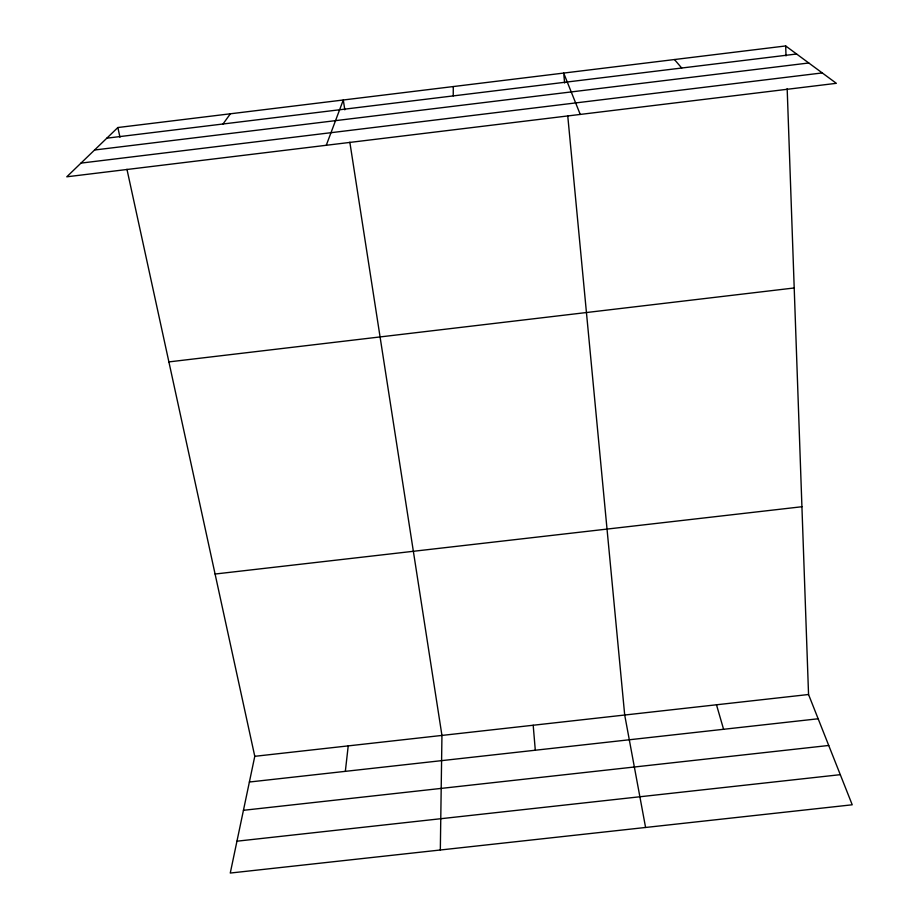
<?xml version="1.0" encoding="UTF-8"?>
<svg xmlns="http://www.w3.org/2000/svg" width="919" height="919" viewBox="0 0 919 919"><rect width="100%" height="100%" fill="white"/><g stroke="black" fill="none" stroke-linecap="round" stroke-linejoin="round"><path stroke-width="1.38" d="M453.228 95.909L453.285 86.558M440.327 849.995L441.947 735.43L349.84 142.204M345.337 771.351L348.221 745.883M126.948 169.28L254.781 756.314L230.267 873.05L852.223 804.791L808.548 694.511L787.169 88.58M326.268 145.282L343.292 99.999L344.82 109.843M223.007 123.996L230.37 113.795M117.862 127.534L66.777 176.804L836.347 83.319L785.676 45.95L117.862 127.534L119.975 137.276M106.834 138.172L796.589 54.003M94.565 150.004L808.766 62.986M80.975 163.111L822.241 72.923M168.889 361.902L794.211 287.969M215.092 574.03L801.919 506.737M254.781 756.314L808.548 694.511M249.382 782.023L818.151 718.773M243.443 810.305L828.731 745.47M236.964 841.195L840.299 774.671M674.477 59.54L681.714 68.029M580.245 114.427L563.68 73.072L564.634 83.02M716.487 704.781L723.586 729.284M645.586 827.468L624.702 715.028L567.735 115.725M533.192 725.24L535.295 750.226M785.676 45.95L786.021 55.898"/></g></svg>
